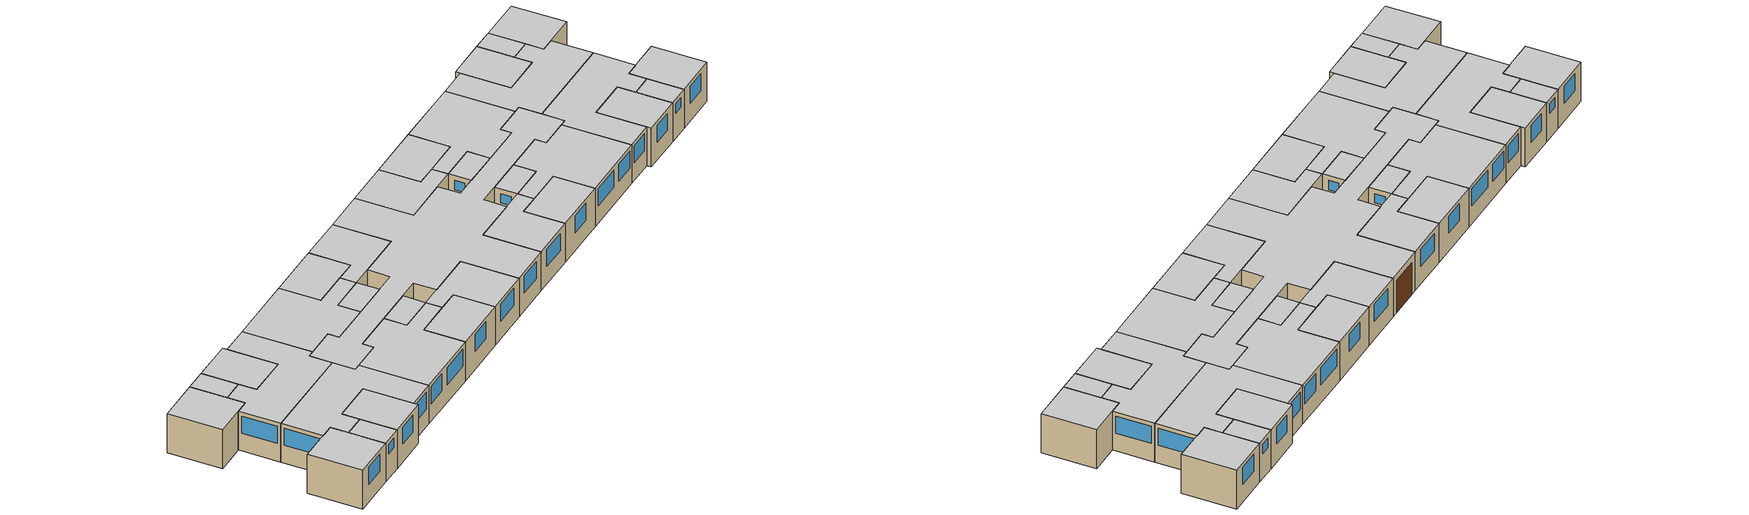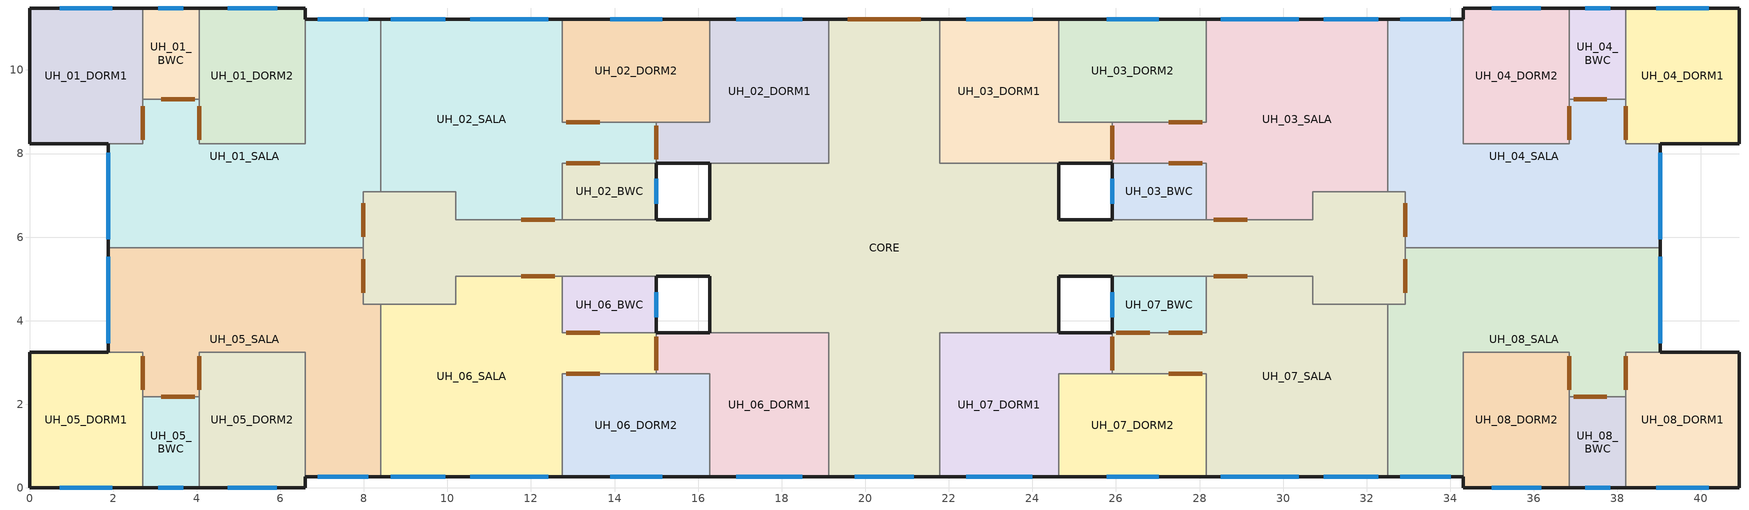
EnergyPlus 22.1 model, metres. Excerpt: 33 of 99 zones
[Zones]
UH_05_DORM1
 floor othersideconditionsmodel (Exterior Floor): 2.71,0 0,0 0,3.25 2.71,3.25 z0
 wall outside (Exterior Wall): 1.88,3.25 0,3.25 0,0 2.71,0 z0:2.5
 wall to UH_05_SALA (Interior Wall): 2.71,2.18 2.71,3.25 1.88,3.25 z0:2.5
 wall to UH_05_BWC (Interior Wall): 2.71,0 2.71,2.18 z0:2.5
 window (Exterior Window): 0.72,0 1.98,0 z1.15:2.25
 door inside (Interior Door): 2.71,2.35 2.71,3.15 z0:2.1
 ceiling to UH_13_DORM1 (Interior Ceiling): 0,0 2.71,0 2.71,3.25 0,3.25 z2.5
UH_05_BWC
 floor othersideconditionsmodel (Exterior Floor): 4.06,0 2.71,0 2.71,2.18 4.06,2.18 z0
 wall outside (Exterior Wall): 2.71,0 4.06,0 z0:2.5
 wall to UH_05_DORM2 (Interior Wall): 4.06,0 4.06,2.18 z0:2.5
 wall to UH_05_SALA (Interior Wall): 4.06,2.18 2.71,2.18 z0:2.5
 window (Exterior Window): 3.08,0 3.69,0 z1.6:2.2
 door inside (Interior Door): 3.95,2.18 3.15,2.18 z0:2.1
 ceiling to UH_13_BWC (Interior Ceiling): 2.71,0 4.06,0 4.06,2.18 2.71,2.18 z2.5
UH_05_DORM2
 floor othersideconditionsmodel (Exterior Floor): 6.6,0 4.06,0 4.06,3.25 6.6,3.25 z0
 wall outside (Exterior Wall): 4.06,0 6.6,0 6.6,0.27 z0:2.5
 wall to UH_05_SALA (Interior Wall): 6.6,0.27 6.6,3.25 4.06,3.25 4.06,2.18 z0:2.5
 window (Exterior Window): 4.74,0 5.92,0 z1.15:2.25
 door inside (Interior Door): 4.06,3.15 4.06,2.35 z0:2.1
 ceiling to UH_13_DORM2 (Interior Ceiling): 4.06,0 6.6,0 6.6,3.25 4.06,3.25 z2.5
UH_05_SALA
 floor othersideconditionsmodel (Exterior Floor): 8.4,0.27 6.6,0.27 6.6,3.25 4.06,3.25 4.06,2.18 2.71,2.18 2.71,3.25 1.88,3.25 1.88,5.74 7.99,5.74 7.99,4.39 8.4,4.39 z0
 wall outside (Exterior Wall): 1.88,5.74 1.88,3.25 / 6.6,0.27 8.4,0.27 z0:2.5
 wall to UH_01_SALA (Interior Wall): 7.99,5.74 1.88,5.74 z0:2.5
 wall to CORE (Interior Wall): 8.4,4.39 7.99,4.39 7.99,5.74 z0:2.5
 wall to UH_06_SALA (Interior Wall): 8.4,0.27 8.4,4.39 z0:2.5
 window (Exterior Window): 6.89,0.27 8.11,0.27 / 1.88,5.53 1.88,3.46 z1.15:2.25
 door inside (Interior Door): 3.16,2.18 3.96,2.18 / 7.99,4.67 7.99,5.46 z0:2.1
 ceiling to UH_13_SALA (Interior Ceiling): 2.71,2.18 4.06,2.18 4.06,3.25 6.6,3.25 6.6,0.27 8.4,0.27 8.4,4.39 7.99,4.39 7.99,5.74 1.88,5.74 1.88,3.25 2.71,3.25 z2.5
UH_01_DORM1
 floor othersideconditionsmodel (Exterior Floor): 2.71,8.23 0,8.23 0,11.48 2.71,11.48 z0
 wall outside (Exterior Wall): 2.71,11.48 0,11.48 0,8.23 1.88,8.23 z0:2.5
 wall to UH_01_SALA (Interior Wall): 1.88,8.23 2.71,8.23 2.71,9.3 z0:2.5
 wall to UH_01_BWC (Interior Wall): 2.71,9.3 2.71,11.48 z0:2.5
 window (Exterior Window): 1.98,11.48 0.72,11.48 z1.15:2.25
 door inside (Interior Door): 2.71,8.33 2.71,9.13 z0:2.1
 ceiling to UH_09_DORM1 (Interior Ceiling): 0,8.23 2.71,8.23 2.71,11.48 0,11.48 z2.5
UH_01_BWC
 floor othersideconditionsmodel (Exterior Floor): 4.06,9.3 2.71,9.3 2.71,11.48 4.06,11.48 z0
 wall outside (Exterior Wall): 4.06,11.48 2.71,11.48 z0:2.5
 wall to UH_01_SALA (Interior Wall): 2.71,9.3 4.06,9.3 z0:2.5
 wall to UH_01_DORM2 (Interior Wall): 4.06,9.3 4.06,11.48 z0:2.5
 window (Exterior Window): 3.69,11.48 3.08,11.48 z1.6:2.2
 door inside (Interior Door): 3.15,9.3 3.95,9.3 z0:2.1
 ceiling to UH_09_BWC (Interior Ceiling): 2.71,9.3 4.06,9.3 4.06,11.48 2.71,11.48 z2.5
UH_01_DORM2
 floor othersideconditionsmodel (Exterior Floor): 6.6,8.23 4.06,8.23 4.06,11.48 6.6,11.48 z0
 wall outside (Exterior Wall): 6.6,11.21 6.6,11.48 4.06,11.48 z0:2.5
 wall to UH_01_SALA (Interior Wall): 4.06,9.3 4.06,8.23 6.6,8.23 6.6,11.21 z0:2.5
 window (Exterior Window): 5.92,11.48 4.74,11.48 z1.15:2.25
 door inside (Interior Door): 4.06,9.13 4.06,8.33 z0:2.1
 ceiling to UH_09_DORM2 (Interior Ceiling): 4.06,8.23 6.6,8.23 6.6,11.48 4.06,11.48 z2.5
UH_06_DORM2
 floor othersideconditionsmodel (Exterior Floor): 16.28,0.27 12.75,0.27 12.75,2.73 16.28,2.73 z0
 wall outside (Exterior Wall): 12.75,0.27 16.28,0.27 z0:2.5
 wall to UH_06_DORM1 (Interior Wall): 16.28,0.27 16.28,2.73 15,2.73 z0:2.5
 wall to UH_06_SALA (Interior Wall): 15,2.73 12.75,2.73 12.75,0.27 z0:2.5
 window (Exterior Window): 13.89,0.27 15.14,0.27 z1.15:2.25
 door inside (Interior Door): 13.65,2.73 12.85,2.73 z0:2.1
 ceiling to UH_14_DORM2 (Interior Ceiling): 12.75,0.27 16.28,0.27 16.28,2.73 12.75,2.73 z2.5
UH_06_DORM1
 floor othersideconditionsmodel (Exterior Floor): 19.13,0.27 16.28,0.27 16.28,2.73 15,2.73 15,3.71 19.13,3.71 z0
 wall outside (Exterior Wall): 16.28,0.27 19.13,0.27 / 16.28,3.71 15,3.71 z0:2.5
 wall to UH_06_SALA (Interior Wall): 15,3.71 15,2.73 z0:2.5
 wall to CORE (Interior Wall): 19.13,0.27 19.13,3.71 16.28,3.71 z0:2.5
 window (Exterior Window): 16.91,0.27 18.5,0.27 z1.15:2.25
 door inside (Interior Door): 15,3.62 15,2.82 z0:2.1
 ceiling to UH_14_DORM1 (Interior Ceiling): 16.28,0.27 19.13,0.27 19.13,3.71 15,3.71 15,2.73 16.28,2.73 z2.5
UH_06_BWC
 floor othersideconditionsmodel (Exterior Floor): 15,3.71 12.75,3.71 12.75,5.06 15,5.06 z0
 wall outside (Exterior Wall): 15,3.71 15,5.06 z0:2.5
 wall to UH_06_SALA (Interior Wall): 12.75,5.06 12.75,3.71 15,3.71 z0:2.5
 wall to CORE (Interior Wall): 15,5.06 12.75,5.06 z0:2.5
 window (Exterior Window): 15,4.08 15,4.68 z1.6:2.2
 door inside (Interior Door): 12.85,3.71 13.65,3.71 z0:2.1
 ceiling to UH_14_BWC (Interior Ceiling): 12.75,3.71 15,3.71 15,5.06 12.75,5.06 z2.5
UH_06_SALA
 floor othersideconditionsmodel (Exterior Floor): 12.75,0.27 8.4,0.27 8.4,4.39 10.2,4.39 10.2,5.06 12.75,5.06 12.75,3.71 15,3.71 15,2.73 12.75,2.73 z0
 wall outside (Exterior Wall): 8.4,0.27 12.75,0.27 z0:2.5
 wall to CORE (Interior Wall): 12.75,5.06 10.2,5.06 10.2,4.39 8.4,4.39 z0:2.5
 window (Exterior Window): 8.65,0.27 9.95,0.27 / 10.55,0.27 12.41,0.27 z1.15:2.25
 door inside (Interior Door): 12.57,5.06 11.77,5.06 / 13.65,3.71 12.85,3.71 / 12.85,2.73 13.65,2.73 z0:2.1
 ceiling to UH_14_SALA (Interior Ceiling): 8.4,0.27 12.75,0.27 12.75,2.73 15,2.73 15,3.71 12.75,3.71 12.75,5.06 10.2,5.06 10.2,4.39 8.4,4.39 z2.5
UH_02_SALA
 floor othersideconditionsmodel (Exterior Floor): 15,7.77 12.75,7.77 12.75,6.42 10.2,6.42 10.2,7.09 8.4,7.09 8.4,11.21 12.75,11.21 12.75,8.75 15,8.75 z0
 wall outside (Exterior Wall): 12.75,11.21 8.4,11.21 z0:2.5
 wall to UH_02_DORM2 (Interior Wall): 15,8.75 12.75,8.75 12.75,11.21 z0:2.5
 wall to UH_02_BWC (Interior Wall): 12.75,6.42 12.75,7.77 15,7.77 z0:2.5
 wall to UH_02_DORM1 (Interior Wall): 15,7.77 15,8.75 z0:2.5
 wall to UH_01_SALA (Interior Wall): 8.4,11.21 8.4,7.09 z0:2.5
 wall to CORE (Interior Wall): 8.4,7.09 10.2,7.09 10.2,6.42 12.75,6.42 z0:2.5
 window (Exterior Window): 9.95,11.21 8.65,11.21 / 12.41,11.21 10.55,11.21 z1.15:2.25
 door inside (Interior Door): 13.65,8.75 12.85,8.75 / 15,7.86 15,8.66 / 12.85,7.77 13.65,7.77 / 11.77,6.42 12.57,6.42 z0:2.1
 ceiling to UH_10_SALA (Interior Ceiling): 8.4,7.09 10.2,7.09 10.2,6.42 12.75,6.42 12.75,7.77 15,7.77 15,8.75 12.75,8.75 12.75,11.21 8.4,11.21 z2.5
UH_02_BWC
 floor othersideconditionsmodel (Exterior Floor): 15,6.42 12.75,6.42 12.75,7.77 15,7.77 z0
 wall outside (Exterior Wall): 15,6.42 15,7.77 z0:2.5
 wall to CORE (Interior Wall): 12.75,6.42 15,6.42 z0:2.5
 window (Exterior Window): 15,6.8 15,7.4 z1.6:2.2
 door inside (Interior Door): 13.65,7.77 12.85,7.77 z0:2.1
 ceiling to UH_10_BWC (Interior Ceiling): 12.75,6.42 15,6.42 15,7.77 12.75,7.77 z2.5
UH_02_DORM2
 floor othersideconditionsmodel (Exterior Floor): 16.28,8.75 12.75,8.75 12.75,11.21 16.28,11.21 z0
 wall outside (Exterior Wall): 16.28,11.21 12.75,11.21 z0:2.5
 wall to UH_02_DORM1 (Interior Wall): 15,8.75 16.28,8.75 16.28,11.21 z0:2.5
 window (Exterior Window): 15.14,11.21 13.89,11.21 z1.15:2.25
 door inside (Interior Door): 12.85,8.75 13.65,8.75 z0:2.1
 ceiling to UH_10_DORM2 (Interior Ceiling): 12.75,8.75 16.28,8.75 16.28,11.21 12.75,11.21 z2.5
UH_02_DORM1
 floor othersideconditionsmodel (Exterior Floor): 19.13,7.77 15,7.77 15,8.75 16.28,8.75 16.28,11.21 19.13,11.21 z0
 wall outside (Exterior Wall): 15,7.77 16.28,7.77 / 19.13,11.21 16.28,11.21 z0:2.5
 wall to CORE (Interior Wall): 16.28,7.77 19.13,7.77 19.13,11.21 z0:2.5
 window (Exterior Window): 18.5,11.21 16.91,11.21 z1.15:2.25
 ceiling to UH_10_DORM1 (Interior Ceiling): 15,7.77 19.13,7.77 19.13,11.21 16.28,11.21 16.28,8.75 15,8.75 z2.5
UH_03_DORM1
 floor othersideconditionsmodel (Exterior Floor): 25.91,7.77 21.78,7.77 21.78,11.21 24.63,11.21 24.63,8.75 25.91,8.75 z0
 wall outside (Exterior Wall): 24.63,11.21 21.78,11.21 / 24.63,7.77 25.91,7.77 z0:2.5
 wall to UH_03_SALA (Interior Wall): 25.91,7.77 25.91,8.75 z0:2.5
 wall to CORE (Interior Wall): 21.78,11.21 21.78,7.77 24.63,7.77 z0:2.5
 wall to UH_03_DORM2 (Interior Wall): 25.91,8.75 24.63,8.75 24.63,11.21 z0:2.5
 window (Exterior Window): 24.01,11.21 22.42,11.21 z1.15:2.25
 door inside (Interior Door): 25.91,7.86 25.91,8.66 z0:2.1
 ceiling to UH_11_DORM1 (Interior Ceiling): 21.78,7.77 25.91,7.77 25.91,8.75 24.63,8.75 24.63,11.21 21.78,11.21 z2.5
UH_03_DORM2
 floor othersideconditionsmodel (Exterior Floor): 28.16,8.75 24.63,8.75 24.63,11.21 28.16,11.21 z0
 wall outside (Exterior Wall): 28.16,11.21 24.63,11.21 z0:2.5
 wall to UH_03_SALA (Interior Wall): 25.91,8.75 28.16,8.75 28.16,11.21 z0:2.5
 window (Exterior Window): 27.02,11.21 25.77,11.21 z1.15:2.25
 door inside (Interior Door): 27.26,8.75 28.06,8.75 z0:2.1
 ceiling to UH_11_DORM2 (Interior Ceiling): 24.63,8.75 28.16,8.75 28.16,11.21 24.63,11.21 z2.5
UH_03_BWC
 floor othersideconditionsmodel (Exterior Floor): 28.16,6.42 25.91,6.42 25.91,7.77 28.16,7.77 z0
 wall outside (Exterior Wall): 25.91,7.77 25.91,6.42 z0:2.5
 wall to UH_03_SALA (Interior Wall): 28.16,6.42 28.16,7.77 25.91,7.77 z0:2.5
 wall to CORE (Interior Wall): 25.91,6.42 28.16,6.42 z0:2.5
 window (Exterior Window): 25.91,7.39 25.91,6.79 z1.6:2.2
 door inside (Interior Door): 28.06,7.77 27.26,7.77 z0:2.1
 ceiling to UH_11_BWC (Interior Ceiling): 25.91,6.42 28.16,6.42 28.16,7.77 25.91,7.77 z2.5
UH_03_SALA
 floor othersideconditionsmodel (Exterior Floor): 32.51,7.09 30.71,7.09 30.71,6.42 28.16,6.42 28.16,7.77 25.91,7.77 25.91,8.75 28.16,8.75 28.16,11.21 32.51,11.21 z0
 wall outside (Exterior Wall): 32.51,11.21 28.16,11.21 z0:2.5
 wall to CORE (Interior Wall): 28.16,6.42 30.71,6.42 30.71,7.09 32.51,7.09 z0:2.5
 wall to UH_04_SALA (Interior Wall): 32.51,7.09 32.51,11.21 z0:2.5
 window (Exterior Window): 30.37,11.21 28.51,11.21 / 32.27,11.21 30.97,11.21 z1.15:2.25
 door inside (Interior Door): 28.34,6.42 29.14,6.42 z0:2.1
 ceiling to UH_11_SALA (Interior Ceiling): 25.91,7.77 28.16,7.77 28.16,6.42 30.71,6.42 30.71,7.09 32.51,7.09 32.51,11.21 28.16,11.21 28.16,8.75 25.91,8.75 z2.5
UH_07_DORM1
 floor othersideconditionsmodel (Exterior Floor): 24.63,0.27 21.78,0.27 21.78,3.71 25.91,3.71 25.91,2.73 24.63,2.73 z0
 wall outside (Exterior Wall): 21.78,0.27 24.63,0.27 / 25.91,3.71 24.63,3.71 z0:2.5
 wall to UH_07_SALA (Interior Wall): 25.91,2.73 25.91,3.71 z0:2.5
 wall to UH_07_DORM2 (Interior Wall): 24.63,0.27 24.63,2.73 25.91,2.73 z0:2.5
 wall to CORE (Interior Wall): 24.63,3.71 21.78,3.71 21.78,0.27 z0:2.5
 window (Exterior Window): 22.41,0.27 24,0.27 z1.15:2.25
 door inside (Interior Door): 25.91,2.82 25.91,3.62 z0:2.1
 ceiling to UH_15_DORM1 (Interior Ceiling): 21.78,0.27 24.63,0.27 24.63,2.73 25.91,2.73 25.91,3.71 21.78,3.71 z2.5
UH_07_DORM2
 floor othersideconditionsmodel (Exterior Floor): 28.16,0.27 24.63,0.27 24.63,2.73 28.16,2.73 z0
 wall outside (Exterior Wall): 24.63,0.27 28.16,0.27 z0:2.5
 wall to UH_07_SALA (Interior Wall): 28.16,0.27 28.16,2.73 25.91,2.73 z0:2.5
 window (Exterior Window): 25.77,0.27 27.02,0.27 z1.15:2.25
 door inside (Interior Door): 28.06,2.73 27.26,2.73 z0:2.1
 ceiling to UH_15_DORM2 (Interior Ceiling): 24.63,0.27 28.16,0.27 28.16,2.73 24.63,2.73 z2.5
UH_07_BWC
 floor othersideconditionsmodel (Exterior Floor): 28.16,3.71 25.91,3.71 25.91,5.06 28.16,5.06 z0
 wall outside (Exterior Wall): 25.91,5.06 25.91,3.71 z0:2.5
 wall to CORE (Interior Wall): 28.16,5.06 25.91,5.06 z0:2.5
 wall to UH_07_SALA (Interior Wall): 25.91,3.71 28.16,3.71 28.16,5.06 z0:2.5
 window (Exterior Window): 25.91,4.68 25.91,4.08 z1.6:2.2
 door inside (Interior Door): 26.01,3.71 26.81,3.71 z0:2.1
 ceiling to UH_15_BWC (Interior Ceiling): 25.91,3.71 28.16,3.71 28.16,5.06 25.91,5.06 z2.5
UH_07_SALA
 floor othersideconditionsmodel (Exterior Floor): 32.51,0.27 28.16,0.27 28.16,2.73 25.91,2.73 25.91,3.71 28.16,3.71 28.16,5.06 30.71,5.06 30.71,4.39 32.51,4.39 z0
 wall outside (Exterior Wall): 28.16,0.27 32.51,0.27 z0:2.5
 wall to CORE (Interior Wall): 32.51,4.39 30.71,4.39 30.71,5.06 28.16,5.06 z0:2.5
 wall to UH_08_SALA (Interior Wall): 32.51,0.27 32.51,4.39 z0:2.5
 window (Exterior Window): 28.51,0.27 30.37,0.27 / 30.97,0.27 32.27,0.27 z1.15:2.25
 door inside (Interior Door): 28.06,3.71 27.26,3.71 / 29.14,5.06 28.34,5.06 z0:2.1
 ceiling to UH_15_SALA (Interior Ceiling): 28.16,0.27 32.51,0.27 32.51,4.39 30.71,4.39 30.71,5.06 28.16,5.06 28.16,3.71 25.91,3.71 25.91,2.73 28.16,2.73 z2.5
UH_08_DORM2
 floor othersideconditionsmodel (Exterior Floor): 36.85,0 34.31,0 34.31,3.25 36.85,3.25 z0
 wall outside (Exterior Wall): 34.31,0.27 34.31,0 36.85,0 z0:2.5
 wall to UH_08_SALA (Interior Wall): 36.85,2.18 36.85,3.25 34.31,3.25 34.31,0.27 z0:2.5
 wall to UH_08_BWC (Interior Wall): 36.85,0 36.85,2.18 z0:2.5
 window (Exterior Window): 35,0 36.18,0 z1.15:2.25
 door inside (Interior Door): 36.85,2.35 36.85,3.15 z0:2.1
 ceiling to UH_16_DORM2 (Interior Ceiling): 34.31,0 36.85,0 36.85,3.25 34.31,3.25 z2.5
UH_08_BWC
 floor othersideconditionsmodel (Exterior Floor): 38.2,0 36.85,0 36.85,2.18 38.2,2.18 z0
 wall outside (Exterior Wall): 36.85,0 38.2,0 z0:2.5
 wall to UH_08_SALA (Interior Wall): 38.2,2.18 36.85,2.18 z0:2.5
 wall to UH_08_DORM1 (Interior Wall): 38.2,0 38.2,2.18 z0:2.5
 window (Exterior Window): 37.23,0 37.83,0 z1.6:2.2
 door inside (Interior Door): 37.75,2.18 36.95,2.18 z0:2.1
 ceiling to UH_16_BWC (Interior Ceiling): 36.85,0 38.2,0 38.2,2.18 36.85,2.18 z2.5
UH_08_DORM1
 floor othersideconditionsmodel (Exterior Floor): 40.91,0 38.2,0 38.2,3.25 40.91,3.25 z0
 wall outside (Exterior Wall): 38.2,0 40.91,0 40.91,3.25 39.03,3.25 z0:2.5
 wall to UH_08_SALA (Interior Wall): 39.03,3.25 38.2,3.25 38.2,2.18 z0:2.5
 window (Exterior Window): 38.93,0 40.19,0 z1.15:2.25
 door inside (Interior Door): 38.2,3.15 38.2,2.35 z0:2.1
 ceiling to UH_16_DORM1 (Interior Ceiling): 38.2,0 40.91,0 40.91,3.25 38.2,3.25 z2.5
UH_08_SALA
 floor othersideconditionsmodel (Exterior Floor): 38.2,2.18 36.85,2.18 36.85,3.25 34.31,3.25 34.31,0.27 32.51,0.27 32.51,4.39 32.92,4.39 32.92,5.74 39.03,5.74 39.03,3.25 38.2,3.25 z0
 wall outside (Exterior Wall): 39.03,3.25 39.03,5.74 / 32.51,0.27 34.31,0.27 z0:2.5
 wall to CORE (Interior Wall): 32.92,5.74 32.92,4.39 32.51,4.39 z0:2.5
 wall to UH_04_SALA (Interior Wall): 39.03,5.74 32.92,5.74 z0:2.5
 window (Exterior Window): 32.8,0.27 34.02,0.27 / 39.03,3.46 39.03,5.53 z1.15:2.25
 door inside (Interior Door): 36.95,2.18 37.75,2.18 / 36.85,3.15 36.85,2.35 / 32.92,5.46 32.92,4.66 z0:2.1
 ceiling to UH_16_SALA (Interior Ceiling): 32.51,0.27 34.31,0.27 34.31,3.25 36.85,3.25 36.85,2.18 38.2,2.18 38.2,3.25 39.03,3.25 39.03,5.74 32.92,5.74 32.92,4.39 32.51,4.39 z2.5
UH_04_SALA
 floor othersideconditionsmodel (Exterior Floor): 39.03,5.74 32.92,5.74 32.92,7.09 32.51,7.09 32.51,11.21 34.31,11.21 34.31,8.23 36.85,8.23 36.85,9.3 38.2,9.3 38.2,8.23 39.03,8.23 z0
 wall outside (Exterior Wall): 39.03,5.74 39.03,8.23 / 34.31,11.21 32.51,11.21 z0:2.5
 wall to CORE (Interior Wall): 32.51,7.09 32.92,7.09 32.92,5.74 z0:2.5
 wall to UH_04_DORM1 (Interior Wall): 39.03,8.23 38.2,8.23 38.2,9.3 z0:2.5
 wall to UH_04_BWC (Interior Wall): 38.2,9.3 36.85,9.3 z0:2.5
 wall to UH_04_DORM2 (Interior Wall): 36.85,9.3 36.85,8.23 34.31,8.23 34.31,11.21 z0:2.5
 window (Exterior Window): 34.02,11.21 32.8,11.21 / 39.03,5.96 39.03,8.02 z1.15:2.25
 door inside (Interior Door): 38.2,8.33 38.2,9.13 / 37.75,9.3 36.95,9.3 / 36.85,9.13 36.85,8.33 / 32.92,6.81 32.92,6.01 z0:2.1
 ceiling to UH_12_SALA (Interior Ceiling): 32.92,5.74 39.03,5.74 39.03,8.23 38.2,8.23 38.2,9.3 36.85,9.3 36.85,8.23 34.31,8.23 34.31,11.21 32.51,11.21 32.51,7.09 32.92,7.09 z2.5
UH_04_DORM2
 floor othersideconditionsmodel (Exterior Floor): 36.85,8.23 34.31,8.23 34.31,11.48 36.85,11.48 z0
 wall outside (Exterior Wall): 36.85,11.48 34.31,11.48 34.31,11.21 z0:2.5
 wall to UH_04_BWC (Interior Wall): 36.85,9.3 36.85,11.48 z0:2.5
 window (Exterior Window): 36.17,11.48 34.99,11.48 z1.15:2.25
 door inside (Interior Door): 36.85,8.33 36.85,9.13 z0:2.1
 ceiling to UH_12_DORM2 (Interior Ceiling): 34.31,8.23 36.85,8.23 36.85,11.48 34.31,11.48 z2.5
UH_04_BWC
 floor othersideconditionsmodel (Exterior Floor): 38.2,9.3 36.85,9.3 36.85,11.48 38.2,11.48 z0
 wall outside (Exterior Wall): 38.2,11.48 36.85,11.48 z0:2.5
 wall to UH_04_DORM1 (Interior Wall): 38.2,9.3 38.2,11.48 z0:2.5
 window (Exterior Window): 37.83,11.48 37.23,11.48 z1.6:2.2
 door inside (Interior Door): 36.95,9.3 37.75,9.3 z0:2.1
 ceiling to UH_12_BWC (Interior Ceiling): 36.85,9.3 38.2,9.3 38.2,11.48 36.85,11.48 z2.5
UH_04_DORM1
 floor othersideconditionsmodel (Exterior Floor): 40.91,8.23 38.2,8.23 38.2,11.48 40.91,11.48 z0
 wall outside (Exterior Wall): 39.03,8.23 40.91,8.23 40.91,11.48 38.2,11.48 z0:2.5
 window (Exterior Window): 40.19,11.48 38.93,11.48 z1.15:2.25
 ceiling to UH_12_DORM1 (Interior Ceiling): 38.2,8.23 40.91,8.23 40.91,11.48 38.2,11.48 z2.5
UH_01_SALA
 floor othersideconditionsmodel (Exterior Floor): 7.99,5.74 1.88,5.74 1.88,8.23 2.71,8.23 2.71,9.3 4.06,9.3 4.06,8.23 6.6,8.23 6.6,11.21 8.4,11.21 8.4,7.09 7.99,7.09 z0
 wall outside (Exterior Wall): 1.88,8.23 1.88,5.74 / 8.4,11.21 6.6,11.21 z0:2.5
 wall to CORE (Interior Wall): 7.99,5.74 7.99,7.09 8.4,7.09 z0:2.5
 window (Exterior Window): 1.88,8.02 1.88,5.96 / 8.11,11.21 6.89,11.21 z1.15:2.25
 door inside (Interior Door): 3.95,9.3 3.15,9.3 / 7.99,6.02 7.99,6.82 z0:2.1
 ceiling to UH_09_SALA (Interior Ceiling): 1.88,5.74 7.99,5.74 7.99,7.09 8.4,7.09 8.4,11.21 6.6,11.21 6.6,8.23 4.06,8.23 4.06,9.3 2.71,9.3 2.71,8.23 1.88,8.23 z2.5
CORE
 floor othersideconditionsmodel (Exterior Floor): 32.92,4.39 30.71,4.39 30.71,5.06 24.63,5.06 24.63,3.71 21.78,3.71 21.78,0.27 19.13,0.27 19.13,3.71 16.28,3.71 16.28,5.06 10.2,5.06 10.2,4.39 7.99,4.39 7.99,7.09 10.2,7.09 10.2,6.42 16.28,6.42 16.28,7.77 19.13,7.77 19.13,11.21 21.78,11.21 21.78,7.77 24.63,7.77 24.63,6.42 30.71,6.42 30.71,7.09 32.92,7.09 z0
 wall outside (Exterior Wall): 16.28,7.77 16.28,6.42 15,6.42 / 21.78,11.21 19.13,11.21 / 24.63,3.71 24.63,5.06 25.91,5.06 / 19.13,0.27 21.78,0.27 / 25.91,6.42 24.63,6.42 24.63,7.77 / 15,5.06 16.28,5.06 16.28,3.71 z0:2.5
 window (Exterior Window): 19.75,0.27 21.15,0.27 z1.15:2.25
 door (Exterior Door): 21.33,11.21 19.58,11.21 z0:2.1
 ceiling to CORE2 (Interior Ceiling): 7.99,4.39 10.2,4.39 10.2,5.06 16.28,5.06 16.28,3.71 19.13,3.71 19.13,0.27 21.78,0.27 21.78,3.71 24.63,3.71 24.63,5.06 30.71,5.06 30.71,4.39 32.92,4.39 32.92,7.09 30.71,7.09 30.71,6.42 24.63,6.42 24.63,7.77 21.78,7.77 21.78,11.21 19.13,11.21 19.13,7.77 16.28,7.77 16.28,6.42 10.2,6.42 10.2,7.09 7.99,7.09 z2.5
[Building]
MULTI_LINEAR: North Axis {deg}=0; Terrain=City; Loads Convergence Tolerance Value {W}=0.04; Temperature Convergence Tolerance Value {deltaC}=0.4; Solar Distribution=FullInteriorAndExteriorWithReflections; Maximum Number of Warmup Days=25; Minimum Number of Warmup Days=6
[Site:GroundTemperature:Undisturbed:FiniteDifference]
groundtemp_finitediff: 1, 1250, 1200, 30, 50, 0.4
[Site:GroundDomain:Slab]
grounddomain_slab: 10, 1, 5, 1, 1250, 1200, 30, 50, Site:GroundTemperature:Undisturbed:FiniteDifference, groundtemp_finitediff, 0.4, ground_coupled_oscm, OnGrade, No, Full, No, Timestep, 1.6, 6
[Material] Thermal Absorptance=0.9
Name | Roughness | Thickness {m} | Conductivity {W/m-K} | Density {kg/m3} | Specific Heat {J/kg-K} | Solar Absorptance | Visible Absorptance
ref____concreto_10cm_abs05 | Rough | 0.1 | 1.75 | 2200 | 1000 | 0.5 | 0.5
ref____concreto_10cm_abs058 | Rough | 0.1 | 1.75 | 2200 | 1000 | 0.58 | 0.58
ref____porta_mad_3cm_abs05 | MediumSmooth | 0.03 | 0.15 | 650 | 2300 | 0.5 | 0.5
[WindowMaterial:SimpleGlazingSystem]
ref____vidro_u57_shgc087: U-Factor {W/m2-K}=5.7; Solar Heat Gain Coefficient=0.87
[Construction]
Exterior Floor; Interior Wall; Interior Ceiling: ref____concreto_10cm_abs05
Exterior Wall: ref____concreto_10cm_abs058
Exterior Window: ref____vidro_u57_shgc087
Exterior Door; Interior Door: ref____porta_mad_3cm_abs05
[Zone] Multiplier=1
UH_05_DORM1; UH_05_BWC; UH_05_DORM2; UH_05_SALA; UH_01_DORM1; UH_01_BWC; UH_01_DORM2; UH_06_DORM2; UH_06_DORM1; UH_06_BWC; UH_06_SALA; UH_02_SALA; UH_02_BWC; UH_02_DORM2; UH_02_DORM1; UH_03_DORM1; UH_03_DORM2; UH_03_BWC; UH_03_SALA; UH_07_DORM1; UH_07_DORM2; UH_07_BWC; UH_07_SALA; UH_08_DORM2; UH_08_BWC; UH_08_DORM1; UH_08_SALA; UH_04_SALA; UH_04_DORM2; UH_04_BWC; UH_04_DORM1; UH_01_SALA; CORE
[SurfaceProperty:OtherSideConditionsModel]
ground_coupled_oscm: Type of Modeling=GroundCoupledSurface
[HVACTemplate:Thermostat]
termostato: Constant Heating Setpoint {C}=21; Constant Cooling Setpoint {C}=23
[HVACTemplate:Zone:IdealLoadsAirSystem] Template Thermostat=termostato; Maximum Heating Supply Air Temperature {C}=50; Minimum Cooling Supply Air Temperature {C}=13; Maximum Heating Supply Air Humidity Ratio {kgWater/kgDryAir}=0.0156; Minimum Cooling Supply Air Humidity Ratio {kgWater/kgDryAir}=0.0077; Heating Limit=NoLimit; Cooling Limit=NoLimit; Dehumidification Control Type=None; Cooling Sensible Heat Ratio=0.7; Dehumidification Setpoint {percent}=60; Humidification Control Type=None; Humidification Setpoint {percent}=30; Outdoor Air Method=None; Outdoor Air Flow Rate per Person {m3/s}=0.00944; Demand Controlled Ventilation Type=None; Outdoor Air Economizer Type=NoEconomizer; Heat Recovery Type=None; Sensible Heat Recovery Effectiveness=0.7; Latent Heat Recovery Effectiveness=0.65
Name | System Availability Schedule
UH_01_SALA; UH_02_SALA; UH_03_SALA; UH_04_SALA; UH_05_SALA; UH_06_SALA; UH_07_SALA; UH_08_SALA | sch_hvac_sala
UH_01_DORM1; UH_02_DORM1; UH_03_DORM1; UH_04_DORM1; UH_05_DORM1; UH_06_DORM1; UH_07_DORM1; UH_08_DORM1; UH_01_DORM2; UH_02_DORM2; UH_03_DORM2; UH_04_DORM2; UH_05_DORM2; UH_06_DORM2; UH_07_DORM2; UH_08_DORM2 | sch_hvac_dorm
[Schedule:Compact]
sch_hvac_sala: Through: 12/31, For: AllDays, Until: 14:00, 0, Until: 22:00, 1, Until: 24:00, 0
sch_hvac_dorm: Through: 12/31, For: AllDays, Until: 08:00, 1, Until: 22:00, 0, Until 24:00, 1
[AirflowNetwork:MultiZone:Surface] Window/Door Opening Factor, or Crack Factor=1; Minimum Venting Open Factor=0
Name | Leakage Component | Ventilation Control Mode
port_sala_01; port_bwc_sala_01; port_dorm1_sala_01; port_dorm2_sala_01; port_dorm2_01; port_dorm1_01; port_01; port_bwc_01; port_02; port_sala_02; port_dorm1_02; port_dorm1_sala_02; port_dorm2_sala_02; port_dorm2_02; port_bwc_02; port_bwc_sala_02; port_03; port_sala_03; port_dorm1_03; port_dorm1_sala_03; port_dorm2_sala_03; port_dorm2_03; port_bwc_03; port_bwc_sala_03; port_04; port_sala_04; port_bwc_04; port_bwc_sala_04; port_dorm1_sala_04; port_dorm1_04; port_dorm2_04; port_dorm2_sala_04; port_05; port_sala_05; por_bwc_05; port_bwc_sala_05; port_dorm1_sala_05; port_dorm2_sala_05; port_dorm2_05; port_dorm1_05; port_06; port_sala_06; port_bwc_06; port_bwc_sala_06; port_dorm1_sala_06; port_dorm2_sala_06; port_dorm2_06; port_dorm1_06; port_07; port_sala_07; port_bwc_07; port_bwc_sala_07; port_dorm1_07; port_dorm2_07; port_dorm2_sala_07; port_dorm1_sala_07; port_08; port_sala_08; port_bwc_08; port_sala_bwc_08; port_dorm1_08; port_dorm2_08; port_sala_dorm2_08; port_sala_dorm1_08 | abertura_porta | NoVent
jan_bwc_01; jan_bwc_04; jan_bwc_05; jan_bwc_08; jan_bwc_02; jan_bwc_06; jan_bwc_03; jan_bwc_07 | abertura_janela | Constant
jan_sala1_01; jan_sala2_01; jan_dorm2_01; jan_dorm1_01; jan_sala2_02; jan_sala1_02; jan_dorm1_02; jan_dorm2_02; jan_sala1_03; jan_sala2_03; jan_dorm2_03; jan_dorm1_03; jan_sala1_04; jan_sala2_04; jan_dorm2_04; jan_dorm1_04; jan_sala1_05; jan_sala2_05; jan_dorm2_05; jan_dorm1_05; jan_sala1_06; jan_sala2_06; jan_dorm2_06; jan_dorm1_06; jan_sala2_07; jan_sala1_07; jan_dorm1_07; jan_dorm2_07; jan_dorm2_08; jan_dorm1_08; jan_sala_2_08; jan_sala_08; jan_core1 | abertura_janela | NoVent
